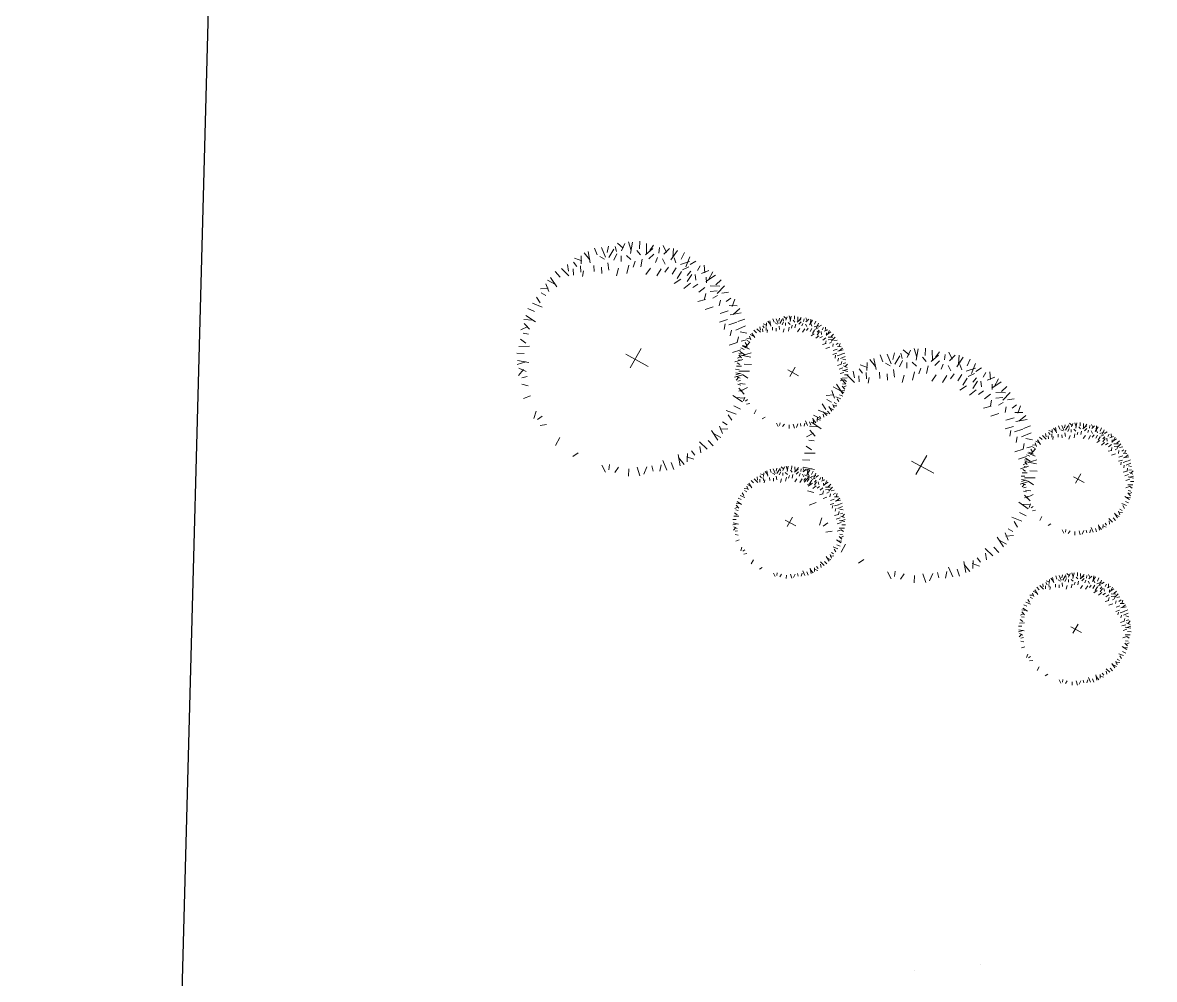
# Model space of a CAD drawing. Header units: millimetres. Extents: x 111 to 1506, y 14 to 566.
# Drawn here: x 216.724 to 219.236, y 226.388 to 228.511 of the extents above; entities that cross this region are included whole.
import ezdxf

# ---------------------------------------------------------------- set-up
doc = ezdxf.new("R2010")
doc.units = ezdxf.units.MM
doc.layers.add('ARB-CERCO', color=97, linetype='Continuous', lineweight=5)
doc.layers.add('ARBOLES', color=78, linetype='Continuous', lineweight=5)

# ---------------------------------------------------------------- blocks, each defined once
blk = doc.blocks.new('E1E')
at = {"layer": 'ARBOLES', "ltscale": 0.2}
for p, q in [((95.7812, 56.9208), (95.7812, 56.9208)), ((95.6238, 56.8379), (95.6238, 56.8379))]:
    blk.add_line(p, q, dxfattribs=at)
blk = doc.blocks.new('A$C05551F4C')
at = {"color": 0, "linetype": 'ByBlock'}
for p, q in [((-0.0896, 0.3199), (-0.0714, 0.308)), ((-0.0692, 0.3215), (-0.0758, 0.2998)), ((-0.0594, 0.3274), (-0.0488, 0.3042)), ((-0.0497, 0.2957), (-0.0475, 0.328)), ((-0.0255, 0.3123), (-0.0274, 0.3331)), ((-0.0039, 0.3001), (-0.0083, 0.3296)), ((0.0037, 0.3114), (0.0124, 0.3277)), ((0.0297, 0.3073), (0.03, 0.3227)), ((0.0387, 0.3301), (0.051, 0.3121)), ((0.0582, 0.3237), (0.0438, 0.3062)), ((0.0663, 0.2925), (0.0807, 0.3215)), ((0.0694, 0.3255), (0.0704, 0.2999)), ((-0.1422, 0.2789), (-0.1518, 0.2974)), ((-0.1175, 0.2759), (-0.1328, 0.3015)), ((-0.1148, 0.2892), (-0.113, 0.3077)), ((-0.0892, 0.2954), (-0.0948, 0.3098)), ((0.095, 0.2986), (0.1012, 0.3184)), ((0.1103, 0.279), (0.1176, 0.3079)), ((0.1216, 0.2865), (0.136, 0.2983)), ((0.1611, 0.2904), (0.1656, 0.269)), ((-0.2042, 0.2614), (-0.1828, 0.2573)), ((-0.186, 0.2707), (-0.1838, 0.2481)), ((-0.1793, 0.2799), (-0.1605, 0.2625)), ((-0.1581, 0.2543), (-0.1685, 0.285)), ((0.1185, 0.2688), (0.1332, 0.2783)), ((0.1363, 0.2555), (0.1509, 0.265)), ((0.1441, 0.2728), (0.1503, 0.2869)), ((0.1767, 0.277), (0.1567, 0.2664)), ((0.1722, 0.2451), (0.1966, 0.2664)), ((0.1878, 0.2744), (0.1789, 0.2504)), ((0.2011, 0.2397), (0.2144, 0.2557)), ((-0.2158, 0.2234), (-0.2211, 0.2412)), ((-0.1945, 0.239), (-0.2052, 0.2501)), ((0.1278, 0.2451), (0.1434, 0.2504)), ((0.1562, 0.2235), (0.1709, 0.233)), ((0.2015, 0.2158), (0.2012, 0.2313)), ((0.2077, 0.2158), (0.2255, 0.2397)), ((0.2211, 0.2184), (0.2388, 0.2238)), ((-0.2371, 0.2034), (-0.2531, 0.2168)), ((0.1629, 0.2022), (0.1776, 0.2117)), ((0.1802, 0.1896), (0.1971, 0.2029)), ((0.2119, 0.2072), (0.2393, 0.2068)), ((0.2122, 0.1917), (0.2316, 0.1933)), ((0.2366, 0.1971), (0.2477, 0.2078)), ((0.259, 0.2068), (0.255, 0.1854)), ((-0.2877, 0.1635), (-0.2664, 0.1679)), ((0.1773, 0.1632), (0.1989, 0.1686)), ((0.2194, 0.1722), (0.2329, 0.1797)), ((0.238, 0.1512), (0.2412, 0.1673)), ((0.2683, 0.1886), (0.2458, 0.1864)), ((0.252, 0.1607), (0.2827, 0.1711)), ((0.2775, 0.1819), (0.2601, 0.1631)), ((-0.2839, 0.124), (-0.2956, 0.1383)), ((-0.2702, 0.1465), (-0.2843, 0.1527)), ((0.1982, 0.1408), (0.2209, 0.1482)), ((0.2222, 0.1343), (0.2393, 0.1382)), ((0.2632, 0.1339), (0.2682, 0.1486)), ((0.2736, 0.1201), (0.2991, 0.1354)), ((0.2766, 0.1448), (0.295, 0.1544)), ((0.2342, 0.1166), (0.2547, 0.1233)), ((0.265, 0.1076), (0.2837, 0.1025)), ((0.27, 0.1223), (0.2956, 0.1124)), ((0.2869, 0.1174), (0.3053, 0.1156)), ((0.2931, 0.0918), (0.3074, 0.0974)), ((-0.3229, 0.0718), (-0.2973, 0.0728)), ((0.2224, 0.0927), (0.2445, 0.0904)), ((0.2344, 0.0646), (0.2583, 0.0637)), ((0.265, 0.0868), (0.2804, 0.0892)), ((0.2753, 0.0607), (0.2838, 0.0747)), ((0.3191, 0.0718), (0.2974, 0.0784)), ((0.3175, 0.0922), (0.3056, 0.074)), ((0.2548, 0.0502), (0.2721, 0.048)), ((0.2931, 0.0358), (0.3029, 0.0479)), ((0.2934, 0.0523), (0.3257, 0.0501)), ((0.3251, 0.0621), (0.3018, 0.0514)), ((-0.3088, 0.006), (-0.3251, 0.0148)), ((-0.0275, 0), (0.0346, 0)), ((-0.0009, 0.0293), (0.0013, -0.0426)), ((0.2407, 0.0111), (0.2607, 0.0014)), ((0.2566, 0.0113), (0.2805, 0.0104)), ((0.26, 0.0294), (0.2815, 0.0287)), ((0.2858, 0.0105), (0.3017, -0.0008)), ((0.2955, 0.0225), (0.3163, 0.0046)), ((0.2977, 0.0065), (0.3273, 0.0109)), ((0.31, 0.0282), (0.3307, 0.03)), ((0.2423, -0.0195), (0.2645, -0.0285)), ((0.2633, -0.018), (0.2871, -0.0189)), ((0.2787, -0.0091), (0.294, -0.0121)), ((0.2795, -0.0372), (0.2923, -0.0269)), ((0.305, -0.0271), (0.3203, -0.0274)), ((0.309, -0.001), (0.3254, -0.0098)), ((0.2544, -0.0613), (0.2743, -0.0693)), ((0.2566, -0.04), (0.2721, -0.0479)), ((0.2876, -0.0666), (0.301, -0.0586)), ((0.2901, -0.0637), (0.3191, -0.0781)), ((0.3213, -0.0555), (0.3038, -0.0412)), ((0.3277, -0.0361), (0.3097, -0.0484)), ((-0.3173, -0.0872), (-0.3053, -0.069)), ((-0.2928, -0.0868), (-0.3072, -0.0924)), ((0.2299, -0.0719), (0.2455, -0.0879)), ((0.2455, -0.0852), (0.261, -0.0799)), ((0.2721, -0.0879), (0.2832, -0.1039)), ((0.2854, -0.0799), (0.2987, -0.1039)), ((0.2962, -0.0924), (0.3161, -0.0986)), ((0.3231, -0.0668), (0.2976, -0.0678)), ((-0.2866, -0.1125), (-0.3051, -0.1106)), ((0.2211, -0.1012), (0.2388, -0.1172)), ((0.2499, -0.1305), (0.2655, -0.1252)), ((0.2588, -0.1039), (0.2721, -0.1119)), ((0.2766, -0.1077), (0.3056, -0.1149)), ((0.2842, -0.119), (0.2959, -0.1334)), ((-0.2763, -0.1398), (-0.2947, -0.1495)), ((-0.2773, -0.1769), (-0.2599, -0.1581)), ((0.21, -0.1545), (0.2277, -0.1705)), ((0.2322, -0.1438), (0.2499, -0.1598)), ((0.2747, -0.1741), (0.264, -0.1541)), ((0.288, -0.1585), (0.2667, -0.163)), ((0.2704, -0.1415), (0.2845, -0.1477)), ((-0.268, -0.1836), (-0.2455, -0.1814)), ((0.1989, -0.1758), (0.2144, -0.1705)), ((0.2166, -0.1811), (0.2344, -0.1971)), ((0.2427, -0.1696), (0.264, -0.194)), ((0.272, -0.1851), (0.248, -0.1763)), ((-0.2363, -0.1921), (-0.2474, -0.2028)), ((-0.2208, -0.2135), (-0.2386, -0.2188)), ((-0.2075, -0.2108), (-0.2252, -0.2348)), ((0.1678, -0.2104), (0.1855, -0.2264)), ((0.1855, -0.2264), (0.2011, -0.2211)), ((0.1922, -0.1998), (0.2077, -0.1945)), ((0.2134, -0.2051), (0.2374, -0.2229)), ((0.2161, -0.2184), (0.2214, -0.2362)), ((0.2374, -0.1985), (0.2534, -0.2118)), ((-0.2008, -0.2348), (-0.2141, -0.2507)), ((-0.172, -0.2401), (-0.1964, -0.2614)), ((-0.1875, -0.2694), (-0.1786, -0.2454)), ((0.1345, -0.2477), (0.1523, -0.2637)), ((0.1545, -0.2291), (0.1722, -0.2451)), ((0.1584, -0.2493), (0.1687, -0.2801)), ((0.2045, -0.2564), (0.1831, -0.2524)), ((0.1862, -0.2657), (0.184, -0.2431)), ((0.1948, -0.234), (0.2054, -0.2451)), ((-0.1764, -0.2721), (-0.1564, -0.2614)), ((-0.1609, -0.2854), (-0.1653, -0.2641)), ((-0.1439, -0.2678), (-0.15, -0.2819)), ((-0.1214, -0.2816), (-0.1357, -0.2933)), ((-0.1101, -0.274), (-0.1173, -0.303)), ((0.0968, -0.269), (0.1145, -0.285)), ((0.1151, -0.2843), (0.1132, -0.3027)), ((0.1177, -0.2709), (0.1331, -0.2965)), ((0.1424, -0.274), (0.1521, -0.2924)), ((0.1795, -0.2749), (0.1608, -0.2575)), ((-0.0947, -0.2936), (-0.1009, -0.3135)), ((-0.066, -0.2875), (-0.0804, -0.3165)), ((-0.0692, -0.3205), (-0.0702, -0.295)), ((-0.0579, -0.3187), (-0.0435, -0.3012)), ((-0.0385, -0.3251), (-0.0507, -0.3071)), ((-0.0295, -0.3023), (-0.0298, -0.3177)), ((-0.0034, -0.3064), (-0.0122, -0.3228)), ((0.0041, -0.2951), (0.0085, -0.3246)), ((0.0258, -0.3074), (0.0277, -0.3281)), ((0.05, -0.2907), (0.0478, -0.3231)), ((0.0597, -0.3224), (0.049, -0.2992)), ((0.0694, -0.3165), (0.076, -0.2948)), ((0.0898, -0.3149), (0.0716, -0.303)), ((0.0894, -0.2905), (0.095, -0.3048))]:
    blk.add_line(p, q, dxfattribs=at)

msp = doc.modelspace()

# ---------------------------------------------------------------- linework, layer by layer
msp.add_line((216.72392, 213.12403), (217.21171, 231.36416))

# ---------------------------------------------------------------- block references
at = {"layer": 'ARB-CERCO'}
for p, xscale, yscale, zscale, rotation in [((218.08307, 227.76392), 0.786722348914222, 0.786722348914222, 0.786722348914222, 59.94184765909385), ((218.43218, 227.73492), 0.3774895201833683, 0.3774895201833683, 0.3774895201833683, 59.94184765910946), ((218.71728, 227.52705), 0.786722348914222, 0.786722348914222, 0.786722348914222, 59.94184765909385), ((219.06639, 227.49806), 0.3774895201833683, 0.3774895201833683, 0.3774895201833683, 59.94184765910946), ((218.42598, 227.40179), 0.3774895201833683, 0.3774895201833683, 0.3774895201833683, 59.94184765910946), ((219.0602, 227.16492), 0.3774895201833683, 0.3774895201833683, 0.3774895201833683, 59.94184765910946)]:
    msp.add_blockref('A$C05551F4C', p, dxfattribs=dict(at, xscale=xscale, yscale=yscale, zscale=zscale, rotation=rotation))
at = {"layer": 'ARBOLES', "color": 0, "xscale": 0.8310831642732954, "yscale": 0.8310831642732954, "zscale": 0.8310831642732954, "rotation": 157.9147716791316}
msp.add_blockref('E1E', (310.25127, 240.31236), dxfattribs=at)

doc.saveas('drawing.dxf')
